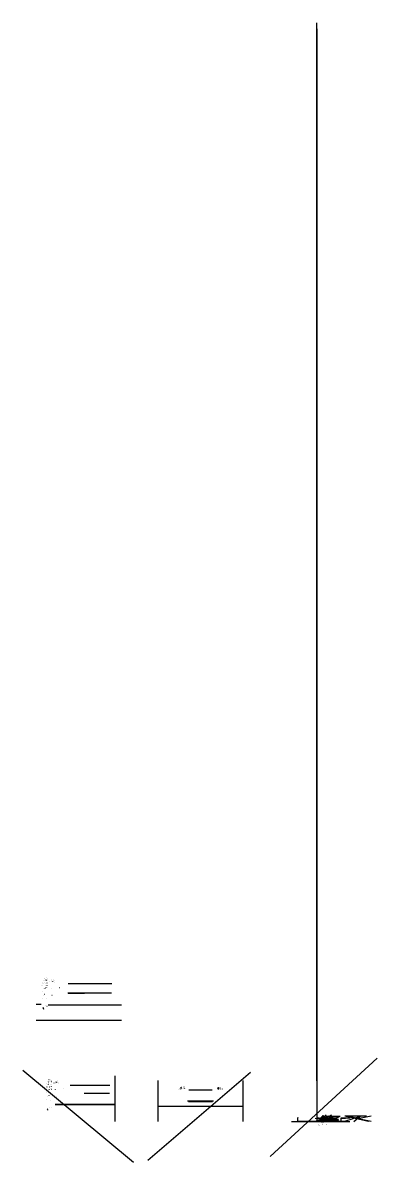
# Model space of a CAD drawing. Header units: metres. Extents: x -978944 to 1068394069015, y -937984 to 996528.
# Drawn here: x -148 to 27, y -20 to 541 of the extents above; entities that cross this region are included whole.
import ezdxf

# ---------------------------------------------------------------- set-up
doc = ezdxf.new("R2010")
doc.units = ezdxf.units.M

msp = doc.modelspace()

# ---------------------------------------------------------------- linework, layer by layer
at = {"layer": 'MCD_Layer_0'}
for p, q in [((-2.625179, 20.065969), (-2.625179, 541.434387)), ((-2.625179, 536.595226), (-2.625179, 541.434387)), ((-2.625179, 20.591005), (-2.625179, 541.434387)), ((-2.625179, 536.25108), (-2.625179, 541.434387)), ((-2.625179, 538.416059), (-2.625179, 541.039318)), ((-2.625179, 538.407941), (-2.625179, 540.945742)), ((-2.625179, 21.91021), (-2.625179, 540.835403)), ((-2.625179, 538.416059), (-2.625179, 539.917322)), ((-2.625179, 536.567135), (-2.625179, 539.617069)), ((-2.625179, 20.591005), (-2.625179, 539.617069)), ((-2.625179, 538.416059), (-2.625179, 538.811128)), ((-2.625179, 538.423704), (-2.625179, 535.365732)), ((-2.625179, 538.416059), (-2.625179, 534.512775)), ((-2.625179, 536.595226), (-2.625179, 0)), ((-2.625179, 536.172066), (-2.625179, 517.809251)), ((-2.625179, 21.91021), (-2.625179, 535.349969)), ((-2.625179, 20.538851), (-2.625179, 516.481968)), ((-138.004135, 68.534714), (-137.987732, 68.50573)), ((-137.670975, 67.965057), (-137.635696, 67.960587)), ((-137.350159, 69.703445), (-137.375275, 69.708763)), ((-137.341934, 67.91671), (-137.311707, 67.918213)), ((-137.082748, 70.62104), (-137.096313, 70.629868)), ((-136.9039, 69.491142), (-136.87674, 69.476059)), ((-136.893616, 68.253036), (-136.858215, 68.296577)), ((-136.738358, 70.663033), (-136.71524, 70.649414)), ((-136.321915, 69.760208), (-136.296326, 69.727127)), ((-136.176346, 68.243454), (-136.144714, 68.246696)), ((-136.056625, 70.727142), (-136.025299, 70.725754)), ((-136.000061, 70.200577), (-135.976791, 70.185822)), ((-135.962021, 69.636185), (-135.924698, 69.628746)), ((-135.646774, 68.312714), (-135.614792, 68.36145)), ((-135.446869, 70.335114), (-135.417496, 70.303787)), ((-135.411896, 69.672966), (-135.379639, 69.645813)), ((-135.313187, 69.996681), (-135.33847, 70.018524)), ((-134.277176, 68.895599), (-134.236633, 68.895721)), ((-133.57991, 68.795395), (-133.544159, 68.79306)), ((-133.46669, 69.766388), (-133.439972, 69.803322)), ((-133.284424, 69.388153), (-133.254242, 69.364365)), ((-132.986191, 69.083305), (-132.968887, 69.050941)), ((-132.580246, 70.175674), (-132.549973, 70.156754)), ((-132.516724, 69.695816), (-132.512268, 69.671814)), ((-132.119064, 69.362747), (-132.114532, 69.331238)), ((-132.040787, 68.492874), (-132.093872, 68.544281)), ((-103.681396, 67.860748), (-125.157806, 67.860748)), ((-138.09668, 66.949776), (-138.124069, 66.975883)), ((-137.825226, 64.025101), (-137.855408, 64.034531)), ((-137.718277, 66.956078), (-137.697205, 66.999214)), ((-137.506882, 62.218636), (-137.474121, 62.238159)), ((-137.201233, 65.51738), (-137.174469, 65.56308)), ((-136.745789, 62.656227), (-136.784027, 62.622265)), ((-136.487701, 65.598419), (-136.463928, 65.65136)), ((-136.417542, 66.96344), (-136.387054, 66.991257)), ((-136.028336, 65.946404), (-136.003632, 65.998596)), ((-135.54306, 67.076042), (-135.505554, 67.112206)), ((-135.424393, 65.855835), (-135.406403, 65.905106)), ((-133.457916, 65.57225), (-133.481277, 65.61525)), ((-133.134659, 62.087303), (-133.189133, 62.111702)), ((-129.408813, 66.068817), (-129.369171, 66.050385)), ((-103.892563, 63.161106), (-125.296211, 63.161106)), ((-125.26461, 63.257008), (-117.145607, 63.257008)), ((-138.504059, 57.59375), (-140.999985, 57.59375)), ((-137.714981, 60.697197), (-137.743011, 60.791008)), ((-137.616943, 56.237652), (-137.379272, 55.919258)), ((-136.520767, 57.036747), (-136.488037, 57.004948)), ((-135.838348, 60.397217), (-135.799377, 60.404991)), ((-135.699631, 56.768028), (-135.587097, 56.848122)), ((-135.07135, 57.5), (-99, 57.5)), ((-137.463409, 55.795788), (-137.438553, 55.431877)), ((-141, 50), (-99, 50)), ((-25.743296, -17.223255), (27.084261, 31.29195)), ((-147.5625, 25.3125), (-92.9375, -20.0625)), ((-102, 0), (-102, 22.5)), ((-35.401119, 24.199774), (-86.01265, -19.2484)), ((-136.023102, 17.029522), (-136.050491, 17.05563)), ((-135.930557, 18.614462), (-135.914154, 18.585478)), ((-135.644699, 17.035828), (-135.623627, 17.078962)), ((-135.597397, 18.044807), (-135.562119, 18.040339)), ((-135.276581, 19.783197), (-135.301697, 19.788513)), ((-135.268356, 17.99646), (-135.238129, 17.997957)), ((-135.009171, 20.700788), (-135.022736, 20.709618)), ((-134.830322, 19.570892), (-134.803162, 19.555803)), ((-134.820038, 18.332787), (-134.784637, 18.376326)), ((-134.66478, 20.742779), (-134.641663, 20.72916)), ((-134.343964, 17.043186), (-134.313477, 17.071003)), ((-134.248337, 19.839952), (-134.222748, 19.806875)), ((-134.102768, 18.323204), (-134.071136, 18.326447)), ((-133.983047, 20.80689), (-133.951721, 20.805506)), ((-133.926483, 20.280329), (-133.903214, 20.265568)), ((-133.888443, 19.715933), (-133.85112, 19.708496)), ((-133.573196, 18.392458), (-133.541214, 18.441198)), ((-133.469482, 17.155792), (-133.431976, 17.191952)), ((-133.373291, 20.41486), (-133.343918, 20.383533)), ((-133.338318, 19.752716), (-133.306061, 19.725557)), ((-133.239609, 20.076431), (-133.264893, 20.098269)), ((-132.203598, 18.975348), (-132.163055, 18.975473)), ((-131.506332, 18.875141), (-131.470581, 18.87281)), ((-131.393112, 19.846134), (-131.366394, 19.883068)), ((-131.210846, 19.467897), (-131.180664, 19.444111)), ((-130.912613, 19.163052), (-130.895309, 19.130692)), ((-130.506668, 20.255419), (-130.476395, 20.236498)), ((-130.443146, 19.775568), (-130.43869, 19.751566)), ((-130.045486, 19.442495), (-130.040955, 19.410988)), ((-129.967209, 18.572624), (-130.020294, 18.624033)), ((-124.138008, 17.94231), (-104.649384, 17.94231)), ((-80.999954, 20.249996), (-81, 0)), ((-69.489876, 16.943224), (-69.396721, 16.943224)), ((-68.094109, 16.879776), (-68.171738, 16.863979)), ((-39, 0), (-38.999989, 20.249985)), ((-2.625179, 20.591005), (-2.625179, 0)), ((-135.751648, 14.10485), (-135.78183, 14.114281)), ((-135.433304, 12.298386), (-135.400543, 12.317908)), ((-135.127655, 15.597132), (-135.100891, 15.642826)), ((-134.672211, 12.735976), (-134.710449, 12.702014)), ((-134.414124, 15.678169), (-134.39035, 15.73111)), ((-133.954758, 16.026152), (-133.930054, 16.078342)), ((-133.350815, 15.935581), (-133.332825, 15.984859)), ((-131.384338, 15.652004), (-131.4077, 15.695)), ((-131.061081, 12.167049), (-131.115555, 12.191452)), ((-127.335236, 16.148569), (-127.295593, 16.130133)), ((-104.80957, 13.818923), (-117.333199, 13.818923)), ((-70.761299, 15.995794), (-70.792358, 16.011589)), ((-70.141113, 16.340855), (-70.125587, 16.261608)), ((-70.03257, 16.039669), (-69.986, 15.992148)), ((-69.877457, 16.594521), (-69.955086, 16.562794)), ((-69.241745, 16.229885), (-69.381332, 16.388374)), ((-69.381332, 15.960425), (-69.303703, 15.928699)), ((-67.939125, 16.340855), (-67.892548, 16.356649)), ((-67.427345, 16.372578), (-67.442863, 16.451824)), ((-51.781876, 16.546864), (-51.688725, 16.531069)), ((-51.704247, 16.055599), (-51.781876, 16.055599)), ((-51.332054, 15.897109), (-51.409676, 15.897109)), ((-51.146023, 16.546864), (-51.239037, 16.578588)), ((-51.021961, 16.356649), (-51.084057, 16.356649)), ((-51.006432, 15.865385), (-51.068535, 15.865385)), ((-50.618713, 16.388374), (-50.680813, 16.388374)), ((-50.417156, 16.229885), (-50.479259, 16.261608)), ((-50.386108, 16.800529), (-50.324142, 16.800529)), ((-50.246651, 16.039669), (-50.324142, 16.007944)), ((-49.254265, 16.090969), (-49.238747, 15.995794)), ((-135.641403, 10.776944), (-135.669434, 10.870756)), ((-135.543365, 6.3174), (-135.305695, 5.999007)), ((-135.389832, 5.875536), (-135.364975, 5.511625)), ((-134.447189, 7.116495), (-134.414459, 7.084695)), ((-133.764771, 10.476964), (-133.7258, 10.484737)), ((-133.626053, 6.847775), (-133.513519, 6.92787)), ((-131.637268, 8.453506), (-102, 8.453506)), ((-131.542542, 8.547256), (-102, 8.547256)), ((-81, 7.5), (-39, 7.5)), ((-12.005738, 1.939738), (-12.110414, 1.737639)), ((1.876606, 1.637774), (-3.51639, 0.010596)), ((-3.4817, 1.640872), (1.845516, 0.818887)), ((-2.405981, 1.640822), (1.845516, 1.650569)), ((-1.89872, 1.640872), (-2.405981, 1.640822)), ((1.845516, 0.818887), (-1.89872, 1.64727)), ((-1.89872, 1.64727), (0.241755, 1.640872)), ((1.845516, 0.818887), (-1.89872, 1.640872)), ((-1.65375, 0.000001), (-1.653749, 0.000001)), ((-1.65375, 0), (-1.653749, 0.000001)), ((-1.65375, 0.000001), (-1.653748, 0.000001)), ((-1.631525, 0.000001), (-1.631524, 0.000001)), ((-1.631525, 0.000001), (-1.631523, 0.000001)), ((-1.631525, 0), (-1.631523, 0.000001)), ((-1.631525, 0.000001), (-1.631522, 0.000001)), ((-1.631523, 0), (-1.631524, 0.000001)), ((-1.627625, 0.000001), (-1.627624, 0.000001)), ((-1.627625, 0.000001), (-1.627623, 0.000001)), ((-1.627625, 0), (-1.627623, 0.000001)), ((-1.627625, 0.000001), (-1.627622, 0.000001)), ((-1.627623, 0), (-1.627624, 0.000001)), ((-1.625399, 2), (-1.6254, 2.000001)), ((-1.625398, 2.000001), (-1.6254, 2.000001)), ((-1.615249, 2), (-1.61525, 2.000001)), ((-1.615249, 2.000001), (-1.61525, 2.000001)), ((-1.5441, 0), (-1.544099, 0.000001)), ((-1.5441, 0.000001), (-1.544099, 0.000001)), ((-1.5441, 0.000001), (-1.544098, 0.000001)), ((-1.5441, 0), (-1.544098, 0.000001)), ((-1.5441, 0.000001), (-1.544097, 0.000001)), ((-1.544097, 0), (-1.544098, 0.000001)), ((-1.5416, 0), (-1.541599, 0.000001)), ((-1.5416, 0.000001), (-1.541599, 0.000001)), ((-1.5416, 0.000001), (-1.541598, 0.000001)), ((-1.5416, 0), (-1.541598, 0.000001)), ((-1.5416, 0.000001), (-1.541597, 0.000001)), ((-1.541597, 0), (-1.541598, 0.000001)), ((-1.507598, 0), (-1.5076, 0.000001)), ((-1.507598, 0.000001), (-1.5076, 0.000001)), ((-1.505299, 0.000001), (-1.5053, 0.000001)), ((-1.505298, 0), (-1.5053, 0.000001)), ((-1.505298, 0.000001), (-1.5053, 0.000001)), ((-1.4781, 0), (-1.478099, 0.000001)), ((-1.4781, 0.000001), (-1.478099, 0.000001)), ((-1.4781, 0.000001), (-1.478098, 0.000001)), ((-1.4781, 0), (-1.478098, 0.000001)), ((-1.4781, 0), (-1.478099, 0.000001)), ((-1.4781, 0.000001), (-1.478096, 0.000001)), ((-1.478099, 0), (-1.478098, 0.000001)), ((-1.478097, 0), (-1.478098, 0.000001)), ((-1.478096, 0.000001), (-1.478098, 0.000001)), ((-1.446112, 0), (-1.446111, 0.000001)), ((-1.446112, 0.000001), (-1.446111, 0.000001)), ((-1.446112, 0.000001), (-1.44611, 0.000001)), ((-1.446112, 0), (-1.44611, 0.000001)), ((-1.446112, 0), (-1.446111, 0.000001)), ((-1.446112, 0.000001), (-1.446109, 0.000001)), ((-1.446109, 0), (-1.446111, 0.000001)), ((-1.446111, 0), (-1.44611, 0.000001)), ((-1.446109, 0.000001), (-1.44611, 0.000001)), ((-1.433548, 0), (-1.43355, 0.000001)), ((-1.433548, 0.000001), (-1.43355, 0.000001)), ((-1.3955, 0), (-1.395499, 0.000001)), ((-1.3955, 0.000001), (-1.395499, 0.000001)), ((-1.3955, 0.000001), (-1.395498, 0.000001)), ((-1.3955, 0), (-1.395498, 0.000001)), ((-1.3955, 0), (-1.395499, 0.000001)), ((-1.3955, 0.000001), (-1.395496, 0.000001)), ((-1.395499, 0), (-1.395497, 0.000001)), ((-1.395497, 0), (-1.395498, 0.000001)), ((-1.395496, 0.000001), (-1.395497, 0.000001)), ((-1.367199, 2), (-1.3672, 2.000001)), ((-1.367198, 2.000001), (-1.3672, 2.000001)), ((-1.316999, 0), (-1.317, 0.000001)), ((-1.316999, 0.000001), (-1.317, 0.000001)), ((-1.216, 0), (-1.215999, 0.000001)), ((-1.216, 0.000001), (-1.215999, 0.000001)), ((-1.216, 0.000001), (-1.215998, 0.000001)), ((-1.216, 0), (-1.215998, 0.000001)), ((-1.216, 0.000001), (-1.215997, 0.000001)), ((-1.215999, 0), (-1.215998, 0.000001)), ((-1.215997, 0), (-1.215998, 0.000001)), ((-0.835437, 0.494111), (1.876606, 3.274298)), ((-0.835437, 0.494111), (1.876606, 1.637774)), ((-0.835437, 0.494111), (1.855661, 0.33917)), ((-0.825456, 0.494111), (1.855661, 1.147911)), ((-0.825292, 1.630876), (0.515184, 2.967065)), ((-0.804347, 1.630876), (1.855661, 1.637774)), ((-0.5659, 1), (-0.2509, 1)), ((-0.467401, -0.0634), (-0.4753, 0.925)), ((-0.4638, 1.0019), (-0.2232, 1.0019)), ((-0.4192, 0.9375), (-0.4638, 0.9375)), ((-0.36085, 0.6099), (-0.42085, 0.6849)), ((-0.4023, 0), (-0.3163, 0.075)), ((-0.1458, 0), (-0.4023, 0)), ((-0.1302, -0.0291), (-0.4002, 0.9235)), ((-0.12875, 0.3399), (-0.36085, -0.0245)), ((-0.344601, 0), (-0.258501, 0.075)), ((-0.088052, 0), (-0.344552, 0)), ((-0.344, 0.957), (-0.344, 0.999)), ((-0.305, 0.93755), (-0.344, 0.93755)), ((-0.344, 0.0625), (-0.319, 0.0625)), ((-0.340301, 0.925), (-0.3357, 0.3483)), ((-0.3329, 0.6849), (-0.0871, 0.6849)), ((-0.314789, 0.958), (-0.314789, 1)), ((-0.314789, 0), (-0.314789, 0.042)), ((-0.313, 1), (-0.042, 1)), ((-0.261, 0.958), (-0.313, 0.958)), ((-0.313, 0.042), (-0.261, 0.042)), ((-0.26515, 0.938), (-0.30785, 0.938)), ((-0.307732, -0.2591), (-0.062331, 0.5326)), ((-0.3075, 0.9373), (-0.3075, 1)), ((-0.3075, 0), (-0.3075, 0.0625)), ((-0.30475, 0.9373), (-0.30475, 1)), ((-0.30475, 0), (-0.30475, 0.0625)), ((-0.300797, 0.000041), (-0.300797, 1.000041)), ((-0.132197, 0.000041), (-0.300797, 0.000041)), ((-0.29755, -0.0245), (-0.21445, 0.2439)), ((-0.19935, 0.0535), (-0.29755, -0.0245)), ((-0.29725, 1), (-0.06295, 1)), ((-0.25525, 0.9373), (-0.29725, 0.9373)), ((-0.29695, 0.0625), (-0.25525, 0.0625)), ((-0.06245, 0), (-0.29695, 0)), ((-0.296437, 0), (-0.210437, 0.075)), ((-0.039937, 0), (-0.296437, 0)), ((-0.295136, 1), (-0.060636, 1.0002)), ((-0.253136, 0.9375), (-0.295136, 0.9375)), ((-0.295136, 0.0625), (-0.253136, 0.0625)), ((-0.035136, 0), (-0.295136, 0)), ((-0.29145, 0.2518), (0.16645, 1.0228)), ((0.06245, 0.2518), (-0.29145, 0.2518)), ((-0.291403, 1.0019), (-0.165403, 1.0019)), ((-0.249403, 0.9377), (-0.291403, 0.9377)), ((-0.291403, 0.0633), (-0.249403, 0.0633)), ((-0.103703, 0), (-0.291403, 0)), ((-0.291213, 0), (-0.205112, 0.075)), ((-0.034713, 0), (-0.291213, 0)), ((-0.2882, 0.9115), (-0.1162, 0.3259)), ((-0.042, 0.41675), (-0.286, 0.92555)), ((-0.281498, 1.000043), (-0.166497, 1.000043)), ((-0.279, 0.0925), (-0.008, 1.029)), ((-0.275975, 0.000041), (-0.275975, 1.000041)), ((-0.275958, 0.000039), (-0.275958, 1.000039)), ((-0.275958, 0.000039), (-0.160958, 0.000039)), ((-0.273319, 0.00004), (-0.273319, 1.00004)), ((-0.272438, 0.00004), (-0.272438, 1.00004)), ((-0.27151, 0.885039), (-0.27151, 1.00004)), ((-0.268656, 1), (0.012344, 1)), ((-0.247656, 0.9375), (-0.268656, 0.9375)), ((-0.268656, 0.0625), (-0.247656, 0.0625)), ((-0.003056, 0), (-0.268656, 0)), ((-0.2232, 0.9375), (-0.2682, 0.9375)), ((-0.2167, -0.0245), (-0.2668, 0.6099)), ((-0.258552, 0.075), (-0.007552, 0.8847)), ((-0.2569, 0.173201), (-0.150201, 0.216101)), ((-0.250011, 0.000041), (-0.250011, 1.000041)), ((-0.245, 0.9373), (-0.245, 1)), ((-0.245, 0), (-0.245, 0.0625)), ((0.245, 0), (-0.245, 0)), ((-0.24415, 0.2059), (-0.24415, 0.918)), ((-0.241838, 0.066), (-0.198038, 0.1112)), ((-0.24, 0.063), (-0.24, 0.938)), ((-0.2395, 1), (0.1985, 1)), ((-0.1875, 0.958), (-0.2395, 0.958)), ((-0.1875, 0.938), (-0.2395, 0.938)), ((-0.2395, 0.0625), (-0.1875, 0.0625)), ((-0.2395, 0.042), (-0.1875, 0.042)), ((0.2395, 0), (-0.2395, 0)), ((-0.237815, 0), (-0.151715, 0.075)), ((-0.17585, 0.6849), (-0.23585, 0.6099)), ((-0.23585, 0.3206), (-0.00375, 0.6849)), ((-0.235305, 0.0658), (-0.188305, 0.1078)), ((-0.23425, 0.0835), (-0.23425, 0.9173)), ((-0.232136, 0.0835), (-0.232136, 0.9175)), ((-0.232, 0.2155), (-0.1691, 0.2155)), ((-0.228403, 0.0843), (-0.228403, 0.9167)), ((-0.22415, 1), (0.21385, 1)), ((-0.17215, 0.938), (-0.22415, 0.938)), ((-0.224026, 0.000037), (-0.224026, 1.000037)), ((-0.223968, 0.000042), (-0.223968, 1.000042)), ((-0.2207, 0.781), (-0.2207, 0.99)), ((-0.21385, 0.0625), (-0.17215, 0.0625)), ((0.02065, 0), (-0.21385, 0)), ((-0.213675, -0.019), (-0.213675, 0.252)), ((-0.211305, 1.0018), (0.205695, 1.0018)), ((-0.166305, 0.5558), (-0.211305, 0.5648)), ((-0.210638, 0.792), (-0.210638, 1)), ((-0.2086, -0.019), (-0.2086, 0.252)), ((-0.206356, 0.1035), (-0.206356, 0.8965)), ((-0.203358, 1.000039), (-0.183158, 0.948738)), ((-0.20183, 0.125), (-0.05813, 0.5887)), ((-0.19115, 0.2147), (-0.17435, 0.1607)), ((-0.134697, 0.885042), (-0.185797, 0.885042)), ((-0.1522, 0.1819), (-0.1854, 0.075)), ((-0.179338, 0.7188), (-0.125038, 0.7188)), ((-0.125038, 0.5474), (-0.179338, 0.5474)), ((-0.089731, 0.0222), (-0.170332, -0.238)), ((-0.16955, 0.075), (0.07295, 0.8575)), ((0.237036, 0.3525), (-0.167164, 0.2529)), ((-0.1666, 0.252), (-0.1666, 0.19)), ((-0.1665, 0.063), (-0.1665, 0.938)), ((-0.1665, 0.0835), (-0.1665, 0.918)), ((-0.166497, 0.430044), (-0.166497, 0.000043)), ((-0.165403, 0.7719), (-0.165403, 0.0843)), ((-0.160975, 1.000041), (-0.160975, 0.617042)), ((-0.160975, 0.502041), (-0.160975, 0.000041)), ((-0.160958, 0.000039), (-0.160958, 0.752338)), ((-0.158319, 0.885039), (-0.158319, 0.47244)), ((0.112, 0.271), (-0.158, 0.271)), ((-0.157438, 0.885039), (-0.030138, 0.885039)), ((-0.157438, 0.00004), (-0.157438, 0.35744)), ((-0.156, 0.0625), (-0.156, 0)), ((-0.155, 0.99), (-0.155, 0.982)), ((-0.155, 0.823), (-0.155, 0.781)), ((-0.1526, -0.0634), (-0.1217, 0.5413)), ((-0.152407, 0.747339), (-0.152407, 0.252639)), ((-0.151375, 0.252), (-0.151375, 0.19)), ((-0.151375, 0), (-0.151375, -0.019)), ((-0.15115, 0.0835), (-0.15115, 0.918)), ((-0.150522, 0.000041), (-0.150522, 0.502041)), ((-0.150522, 0.502041), (0.150477, 0.502041)), ((0.136995, 0.8768), (-0.148305, 0.8768)), ((-0.146038, 1), (-0.146038, 0.989)), ((-0.146038, 0.855), (-0.146038, 0.792)), ((-0.145403, 0.0633), (-0.103703, 0.0633)), ((-0.1414, 0.6099), (-0.1146, 0.2706)), ((-0.14, 0.333), (-0.027, 0.732)), ((0.094, 0.333), (-0.14, 0.333)), ((-0.116701, 0.5326), (-0.138401, 0.5893)), ((-0.137789, 0.938), (-0.137789, 0.677)), ((0.138211, 0.625), (-0.137789, 0.625)), ((-0.13613, 0.5887), (-0.11443, 0.6587)), ((-0.136, 0.938), (-0.136, 0.526)), ((-0.1357, 0.5231), (-0.1357, 0.9173)), ((-0.135011, 0.885042), (-0.135011, 0.617042)), ((-0.135011, 0.502041), (-0.135011, 0.115042)), ((-0.13295, 0.6875), (0.13295, 0.6875)), ((0.13295, 0.625), (-0.13295, 0.625)), ((-0.129, 0.000001), (-0.128998, 0.000001)), ((-0.129, 0), (-0.128998, 0.000001)), ((-0.129, 0.000001), (-0.128998, 0.000001)), ((0.29805, 0.6099), (-0.12875, -0.0245)), ((-0.016452, 0.4337), (-0.127652, 0.075)), ((-0.127601, 0.075), (-0.088101, 0)), ((-0.126488, 0.000001), (-0.126487, 0.000001)), ((-0.126488, 0), (-0.126487, 0.000001)), ((-0.126488, 0.000001), (-0.126486, 0.000001)), ((-0.12515, 0.9173), (-0.12515, 0.5028)), ((-0.12515, 0.3577), (-0.12515, 0.0835)), ((-0.123736, 0.9363), (-0.123736, 0.0613)), ((-0.056436, 0.9362), (-0.123736, 0.9363)), ((-0.11725, 1), (0.11675, 1)), ((-0.07555, 0.9373), (-0.11725, 0.9373)), ((-0.11725, 0.0625), (-0.07555, 0.0625)), ((0.11725, 0), (-0.11725, 0)), ((-0.106789, 0.958), (-0.116789, 0.958)), ((-0.0525, 0.813), (-0.1145, 0.813)), ((-0.1145, 0), (-0.1145, 0.063)), ((0.1145, 0), (-0.1145, 0)), ((-0.114, -0.00025), (-0.114, 0.06305)), ((-0.114, 0.041), (-0.062, 0.041)), ((-0.109026, 1.000037), (-0.109026, 0.115036)), ((-0.108968, 0.885043), (-0.108968, 0.617043)), ((-0.108968, 0.502042), (-0.108968, 0.000042)), ((-0.105, 0.083), (0.1581, 0.083)), ((-0.06295, 0.9373), (-0.10415, 0.9373)), ((-0.10415, 0.0625), (-0.06245, 0.0625)), ((-0.104, 0.99975), (-0.104, 0.93755)), ((-0.104, 0.999), (-0.104, 0.957)), ((0.1089, 1.0245), (-0.1016, 0.3453)), ((-0.098056, 0.9373), (-0.098056, 0.677)), ((-0.049256, 0.9373), (-0.098056, 0.9373)), ((-0.098056, 0.063), (-0.034156, 0.0631)), ((-0.0653, 0.8847), (-0.087, 0.9414)), ((-0.063313, 0.5326), (-0.085012, 0.5893)), ((0.079663, 0.5887), (-0.079537, 0.075)), ((0.043188, 0.454), (-0.074212, 0.075)), ((-0.073, 0.0625), (-0.073, 0)), ((-0.07275, 1.0007), (-0.07275, 0.938)), ((-0.07075, 1), (-0.07075, 0.9373)), ((-0.07025, 0.0625), (-0.07025, 0)), ((0.11755, 0.0849), (-0.06815, 0.4659)), ((-0.064789, 1), (-0.064789, 0.958)), ((-0.064789, 0.042), (-0.064789, 0)), ((-0.063, 0.042), (-0.063, 0)), ((-0.0625, 0.938), (-0.0625, 0.6233)), ((-0.0625, 0.938), (-0.0625, 0.615)), ((-0.0625, 0.563), (-0.0625, 0.063)), ((0.07277, 0.5887), (-0.06183, 0.1544)), ((-0.05751, 0.00004), (-0.05751, 0.885039)), ((-0.057486, 0.000043), (-0.057486, 1.000043)), ((-0.057476, 1.00001), (0.057524, 1.00001)), ((-0.05455, 0.0835), (-0.05455, 0.9173)), ((-0.0444, 0.1338), (0.081, 0.5386)), ((-0.042, 0.061), (-0.042, 0.416)), ((-0.04025, 0.938), (-0.04025, 0.6233)), ((-0.04025, 0.563), (-0.04025, 0.0829)), ((-0.03865, 0.075), (0.00095, 0)), ((-0.03643, 0.6587), (0.02517, 0.8575)), ((-0.009914, 0.5326), (-0.031615, 0.5893)), ((0.0247, 0.075), (-0.0311, 0.3027)), ((-0.020915, 0.075), (0.018685, 0)), ((-0.01935, 0.0625), (0.02065, 0.0625)), ((0.2336, 0), (-0.0187, 0)), ((-0.011, 1), (-0.011, 0.9373)), ((-0.00805, 0.5802), (0.23585, 0.0801)), ((-0.00375, 0.3046), (0.20165, 0.6099)), ((-0.0023, 0.9358), (-0.0023, 0.9986)), ((-0.000002, 0.000001), (-0.000003, 0.000001)), ((0, 3), (0, 3.000001)), ((0.000001, 2.42817), (0, 2.428171)), ((0.000001, 2.428171), (0, 2.428171)), ((2.140443, 0.00502), (0, 1.861462)), ((0, 1.812501), (0.000001, 1.812501)), ((0, 1.8125), (0.000001, 1.812501)), ((0, 1.812501), (0.000002, 1.812501)), ((0, 1.750001), (0.000001, 1.750001)), ((0, 1.75), (0.000001, 1.750001)), ((0, 1.750001), (0.000002, 1.750001)), ((0.000001, 1.62305), (0, 1.623051)), ((0.000001, 1.623051), (0, 1.623051)), ((0, 1.5823), (0.000001, 1.582301)), ((0, 1.582301), (0.000002, 1.582301)), ((0, 1.582301), (0.000002, 1.582301)), ((0, 1.5823), (0.000002, 1.582301)), ((0, 1.5823), (0.000001, 1.582301)), ((0, 1.582301), (0.000004, 1.582301)), ((0, 1.582301), (0.000001, 1.582301)), ((0, 1.5823), (0.000001, 1.582301)), ((0, 1.582301), (0.000002, 1.582301)), ((0.000001, 1.5794), (0, 1.579401)), ((0.000001, 1.579401), (0, 1.579401)), ((0.000001, 1.5753), (0, 1.575301)), ((0.000001, 1.575301), (0, 1.575301)), ((0.000001, 1.5733), (0, 1.573301)), ((0.000001, 1.573301), (0, 1.573301)), ((0.000001, 1.572125), (0, 1.572126)), ((0.000001, 1.572126), (0, 1.572126)), ((0, 1.560801), (0.000001, 1.560801)), ((0, 1.5608), (0.000001, 1.560801)), ((0, 1.560801), (0.000002, 1.560801)), ((0, 1.552025), (0.000001, 1.552026)), ((0, 1.552026), (0.000002, 1.552026)), ((0, 1.552026), (0.000002, 1.552026)), ((0, 1.552025), (0.000002, 1.552026)), ((0, 1.552025), (0.000001, 1.552026)), ((0, 1.552026), (0.000004, 1.552026)), ((0, 1.5364), (0.000001, 1.536401)), ((0, 1.536401), (0.000002, 1.536401)), ((0, 1.536401), (0.000002, 1.536401)), ((0, 1.5364), (0.000002, 1.536401)), ((0, 1.5364), (0.000001, 1.536401)), ((0, 1.536401), (0.000004, 1.536401)), ((0.000001, 1.529154), (0, 1.529153)), ((0.000001, 1.529154), (0, 1.529154)), ((0, 1.507211), (0, 1.507212)), ((0, 1.457101), (0.000001, 1.457101)), ((0, 1.4571), (0.000001, 1.457101)), ((0, 1.457101), (0.000002, 1.457101)), ((0.000001, 1.4568), (0, 1.456801)), ((0.000001, 1.456801), (0, 1.456801)), ((0.000001, 1.4448), (0, 1.444801)), ((0.000001, 1.444801), (0, 1.444801)), ((0, 1.390501), (0.000001, 1.390501)), ((0, 1.3905), (0.000001, 1.390501)), ((0, 1.390501), (0.000002, 1.390501)), ((0.000001, 1.388), (0, 1.388001)), ((0.000001, 1.388001), (0, 1.388001)), ((0.000001, 1.385888), (0, 1.385889)), ((0.000001, 1.385889), (0, 1.385889)), ((0, 1.382035), (0.000001, 1.382036)), ((0, 1.382036), (0.000002, 1.382036)), ((0, 1.382036), (0.000002, 1.382036)), ((0, 1.382035), (0.000002, 1.382036)), ((0, 1.382035), (0.000001, 1.382036)), ((0, 1.382036), (0.000004, 1.382036)), ((0, 1.325), (0.000001, 1.325001)), ((0, 1.325001), (0.000002, 1.325001)), ((0, 1.325001), (0.000002, 1.325001)), ((0, 1.325), (0.000002, 1.325001)), ((0, 1.325), (0.000001, 1.325001)), ((0, 1.325001), (0.000004, 1.325001)), ((0, 1.325001), (0.000001, 1.325001)), ((0, 1.325), (0.000001, 1.325001)), ((0, 1.325001), (0.000002, 1.325001)), ((0.000001, 1.285004), (0, 1.285005)), ((0.000001, 1.285005), (0, 1.285005)), ((0.15, 1), (0, 0.825)), ((0, 0.85), (0, 0.125)), ((0, 0.825), (0, 0.6)), ((0, 0.020871), (0, 0.7)), ((0, 0.69266), (0, 0.7)), ((0, 0), (0, 0.697786)), ((0, 0.696064), (0, 0.366719)), ((0.007966, 0.014908), (0, 0.5)), ((0, 0.024254), (0, 0.366719)), ((0, 0.35), (0.6, 0.35)), ((0, 0.35), (0.45, 0.35)), ((0, 0.15), (0.15, 0)), ((0.238446, 0.000001), (0, 0.000001)), ((0.389891, 0), (0, 0.000001)), ((0.443058, 0.000001), (0, 0.000001)), ((0, 0), (0.112032, 0.000001)), ((0, 0), (0.066527, 0.000001)), ((0, 0.000001), (0.000001, 0.000001)), ((0, 0), (0.000001, 0.000001)), ((0, 0.000001), (0.000002, 0.000001)), ((0, 0.000001), (0.000001, 0.000001)), ((0, 0), (0.000001, 0.000001)), ((0, 0.000001), (0.000002, 0.000001)), ((0.000001, 0.000001), (0, 0.000001)), ((0.000001, 0.000001), (0, 0.000001)), ((0.000001, 0.000001), (0, 0.000001)), ((0, 0.000001), (0.000001, 0.000001)), ((0, 0), (0.000001, 0.000001)), ((0, 0.000001), (0.000002, 0.000001)), ((0, 0.000001), (0.000001, 0.000001)), ((0, 0), (0.000001, 0.000001)), ((0, 0.000001), (0.000002, 0.000001)), ((0, 0.000001), (0.000001, 0.000001)), ((0, 0), (0.000001, 0.000001)), ((0, 0.000001), (0.000002, 0.000001)), ((0.000001, 1.5823), (0.000003, 1.582301)), ((0.000001, 1.5823), (0.000002, 1.582301)), ((0.000001, 1.552025), (0.000003, 1.552026)), ((0.000001, 1.552025), (0.000002, 1.552026)), ((0.000001, 1.5364), (0.000003, 1.536401)), ((0.000001, 1.5364), (0.000002, 1.536401)), ((0.000001, 1.529154), (0.000001, 1.529153)), ((0.000001, 1.382035), (0.000003, 1.382036)), ((0.000001, 1.382035), (0.000002, 1.382036)), ((0.000001, 1.325), (0.000003, 1.325001)), ((0.000001, 1.325), (0.000002, 1.325001)), ((0.000003, 1.5823), (0.000002, 1.582301)), ((0.000003, 1.552025), (0.000002, 1.552026)), ((0.000003, 1.5364), (0.000002, 1.5364)), ((0.000003, 1.382035), (0.000002, 1.382036)), ((0.000003, 1.325), (0.000002, 1.325)), ((0.000004, 1.582301), (0.000003, 1.582301)), ((0.000004, 1.552026), (0.000003, 1.552026)), ((0.000004, 1.536401), (0.000003, 1.536401)), ((0.000004, 1.382036), (0.000003, 1.382036)), ((0.000004, 1.325001), (0.000003, 1.325001)), ((0.00045, 0.0018), (0.00045, 0.0643)), ((0.0369, 1), (0.0037, 0.3497)), ((0.1858, -0.0321), (0.0138, 0.6499)), ((0.014357, 0), (0.112161, 0.000001)), ((0.02256, 0.000001), (0.123569, 0.000001)), ((0.0268, 1.0229), (0.2018, 0.3299)), ((0.03115, 0.9375), (0.03115, 0.9996)), ((0.032, 0.504), (0.214, 0.928)), ((0.032, 0.50475), (0.214, 0.90855)), ((0.036644, 0.1289), (0.086544, 0.2897)), ((0.0659, 0.6996), (0.042699, 0.6248)), ((0.05, 0), (0.05, 1)), ((0.05, 0.875), (0.175, 1)), ((0.2, 1), (0.05, 0.85)), ((0.05, 0.875), (0.05, 0.675)), ((0.2, 0.6), (0.05, 0.475)), ((0.15, 0.575), (0.05, 0.45)), ((0.05, 0), (0.05, 0.5)), ((0.05, 0.425), (0.15, 0.5)), ((0.15, 0.5), (0.05, 0.4)), ((0.05, 0.5), (0.05, 0)), ((0.05, 0.5), (0.425, 0.5)), ((0.05, 0.5), (0.05, 0.1)), ((0.05, 0.5), (0.05, 0.075)), ((0.15, 0.5), (0.05, 0.425)), ((0.7, 0.5), (0.05, 0)), ((0.05, 0.075), (0.05, 0.4)), ((0.05, 0.4), (0.375, 0)), ((0.05, 0.4), (0.25, 0)), ((0.05, 0.4), (0.05, 0.075)), ((0.175, 0.375), (0.05, 0.275)), ((0.6, 0.275), (0.05, 0.275)), ((0.05, 0.15), (0.2, 0)), ((0.05, 0.1), (0.15, 0)), ((0.05, 0.1), (0.2, 0)), ((0.15, 0), (0.05, 0.1)), ((0.05, 0.1), (0.175, 0)), ((0.05, 0.075), (0.15, 0)), ((0.0515, 1), (0.0515, 0.083)), ((0.134498, -0.0245), (0.053097, 0.037)), ((0.05455, 0.9173), (0.05455, 0.0835)), ((0.057489, 0.885039), (0.057489, 0.00004)), ((0.057514, 1.000043), (0.057514, 0.000043)), ((0.057524, 0.213009), (0.057524, 1.00001)), ((0.05764, 0.497188), (0.427848, 0.261942)), ((0.05764, 0.017324), (0.427848, 0.261942)), ((0.06245, 0.3148), (0.06245, 0.7253)), ((0.289, 0.945), (0.063, 0.416)), ((0.289, 0.9247), (0.063, 0.4159)), ((0.065211, 1), (0.315211, 1)), ((0.117211, 0.958), (0.065211, 0.958)), ((0.065211, 0), (0.065211, 0.042)), ((0.066018, 0.3288), (0.066018, 0.3913)), ((0.107318, 0.3288), (0.066318, 0.3288)), ((0.06995, 0.9373), (0.06995, 1)), ((0.07025, 0), (0.07025, 0.0625)), ((0.071946, 0.1389), (0.195146, 0.5366)), ((0.0724, 0.4058), (0.1534, 0.075)), ((0.0725, 0.063), (0.1145, 0.063)), ((0.074697, 0.4952), (0.368097, 0.4952)), ((0.11675, 0.9373), (0.07555, 0.9373)), ((0.07555, 0.0625), (0.11725, 0.0625)), ((0.075898, 0.2427), (0.136497, 0.4382)), ((0.07805, 0.0625), (0.10355, 0.0625)), ((0.29695, 0), (0.07805, 0)), ((0.080448, 0.1074), (0.211748, 0.5313)), ((0.080499, 0.000001), (0.123569, 0.000001)), ((0.081012, 0), (0.134977, 0.000001)), ((0.0836, 0.6963), (0.1461, 0.6963)), ((0.1461, 0.49), (0.0836, 0.49)), ((0.147667, 0), (0.089216, 0.000001)), ((0.089216, 0.000001), (0.169202, 0.000001)), ((0.119287, 0.6996), (0.090088, 0.6052)), ((0.1137, 0.6099), (0.0918, 0.6849)), ((0.3625, 1.0245), (0.0925, 0.1533)), ((0.20777, 1.0245), (0.09447, 0.6587)), ((0.10065, 0.6963), (0.16135, 0.6963)), ((0.16135, 0.49), (0.10065, 0.49)), ((0.1045, 0.688), (0.1355, 0.688)), ((0.1355, 0.49), (0.1045, 0.49)), ((0.104597, 1.0019), (0.292597, 1.0019)), ((0.146597, 0.9377), (0.104597, 0.9377)), ((0.140489, 0.000001), (0.112032, 0.000001)), ((0.132285, 0.000001), (0.112161, 0.000001)), ((0.114, 0), (0.114, 0.0625)), ((0.114425, 1.023), (0.177025, 1.023)), ((0.177025, 0.773), (0.114425, 0.773)), ((0.114852, 0.000001), (0.114856, 0.000001)), ((0.114989, 0.617042), (0.114989, 0.502041)), ((0.1194, 1.023), (0.1614, 1.023)), ((0.1614, 0.773), (0.1194, 0.773)), ((0.372046, 0.6851), (0.119745, -0.1291)), ((0.12035, 0.9388), (0.12035, 1.0027)), ((0.226628, 0), (0.123569, 0.000001)), ((0.125, 0.925), (0.125, 0)), ((0.125, 0.5), (0.325, 0.5)), ((0.6, 0), (0.125, 0)), ((0.128318, 0.1567), (0.128318, 0.3088)), ((0.134403, 1.000043), (0.249601, 1.000043)), ((0.277897, 0.4382), (0.134498, -0.0245)), ((0.162024, 0.000001), (0.134977, 0.000001)), ((0.136, 0.06305), (0.136, -0.00025)), ((0.136, 0.041), (0.136, 0)), ((0.205695, 0.8358), (0.136995, 0.8358)), ((0.138211, 0.677), (0.138211, 0.938)), ((0.141031, 0.617043), (0.141031, 0.502042)), ((0.21385, 0.823), (0.14995, 0.823)), ((0.575, 1), (0.15, 1)), ((0.15, 0.575), (0.575, 0.575)), ((0.15, 0.5), (0.575, 0.5)), ((0.6, 0.5), (0.15, 0.5)), ((0.575, 0), (0.15, 0)), ((0.15, 0), (0.575, 0)), ((0.15, 0), (0.625, 0)), ((0.15, 0), (0.6, 0)), ((0.150477, 0.502041), (0.150477, 0.000041)), ((0.150477, 0.000041), (0.265477, 0.000041)), ((0.17247, 0.6587), (0.15077, 0.5887)), ((0.151, 0.999), (0.344, 0.999)), ((0.151, 0.9989), (0.344, 0.9989)), ((0.195, 0.957), (0.151, 0.957)), ((0.195, 0.93755), (0.151, 0.93755)), ((0.1985, 0.823), (0.1514, 0.823)), ((0.1641, 0.6101), (0.1544, 0.6851)), ((0.154681, 0.00004), (0.273281, 0.00004)), ((0.1985, 0.823), (0.1565, 0.823)), ((0.179363, 0.6587), (0.157663, 0.5887)), ((0.158918, 1.001), (0.220618, 1.001)), ((0.158918, 0.751), (0.158918, 0.814)), ((0.161024, 0.617042), (0.161024, 1.000041)), ((0.161024, 0.000041), (0.161024, 0.502041)), ((0.16645, 0.3148), (0.20915, 0.3148)), ((0.20915, 0.2518), (0.16645, 0.2518)), ((0.1883, 0.8847), (0.1666, 0.9414)), ((0.167597, 0.3459), (0.167597, 0.9167)), ((0.171473, 0.124264), (0.171473, 1.000065)), ((0.575, 1), (0.175, 1)), ((0.175, 0.95), (0.175, 0.075)), ((0.175, 0.5), (0.6, 0.5)), ((0.270444, 0.4608), (0.175144, 0.1533)), ((0.1761, 0.198), (0.2395, 0.198)), ((0.1791, 0.104), (0.1791, 0.167)), ((0.17975, 0.6849), (0.42085, 0.6849)), ((0.1825, 0.2211), (0.245, 0.2211)), ((0.237418, 0), (0.191318, 0)), ((0.197989, 1.000041), (0.197989, 0.885042)), ((0.198362, 0.9905), (0.198362, 0.9985)), ((0.260062, 0.7485), (0.198362, 0.7485)), ((0.1985, 0.198), (0.2395, 0.198)), ((0.198762, 0.2656), (0.260862, 0.2656)), ((0.2, 0.5), (0.6, 0.5)), ((0.288898, 0.906043), (0.200998, 0.831843)), ((0.2073, 0.9925), (0.2483, 0.9925)), ((0.2073, 0.7425), (0.2073, 0.8055)), ((0.3329, 0.6849), (0.2101, 0.6099)), ((0.214899, 0.135142), (0.214899, 0.450043)), ((0.337998, 0.5161), (0.218398, 0.1304)), ((0.220618, 1.001), (0.220618, 0.751)), ((0.224032, 1.000042), (0.224032, 0.885043)), ((0.224074, 0.115036), (0.224074, 0.000037)), ((0.225, 0), (0.525, 0)), ((0.29755, 0.6995), (0.22575, 0.4681)), ((0.229597, 0.9167), (0.229597, -0.0081)), ((0.23015, 0.3358), (0.23015, 0.3768)), ((0.23015, 0.1898), (0.23015, 0.2318)), ((0.23015, 0.0643), (0.23015, 0.0018)), ((0.232, 0.9986), (0.232, 0.9358)), ((0.434197, 0), (0.238446, 0.000001)), ((0.28839, 0.000001), (0.238446, 0.000001)), ((0.238446, 0.000001), (0.238458, 0.000001)), ((0.241, 0.167), (0.241, 0)), ((0.241755, 2.459759), (7.204967, 0.821986)), ((0.2483, 0.9925), (0.2483, 0.7425)), ((0.24995, 0.9996), (0.24995, 0.9375)), ((0.249989, 0.115042), (0.249989, 0.000041)), ((0.25, 1), (0.5, 1)), ((0.6, 1), (0.25, 1)), ((0.25, 1), (0.375, 1)), ((0.25, 0.55), (0.6, 0.55)), ((0.25, 0), (0.5, 0)), ((0.292597, 0.9377), (0.250597, 0.9377)), ((0.26395, 0.0625), (0.29695, 0.0625)), ((0.265524, 1.00001), (0.265524, 0.213009)), ((0.267393, 0.74694), (0.267393, 0.253139)), ((0.270489, 1.00004), (0.270489, 0.885039)), ((0.315211, 0.958), (0.274211, 0.958)), ((0.275, 0.95), (0.3, 0.925)), ((0.276025, 1.000041), (0.276025, 0.000041)), ((0.2768, 0.9375), (0.2768, 1.0019)), ((0.4023, 0.6851), (0.2775, 0.6101)), ((0.2799, 0.0506), (0.3075, -0.006)), ((0.286473, -0.014936), (0.286473, 1.000065)), ((0.29145, 0.3768), (0.29145, 0.1898)), ((0.325, 0.95), (0.3, 0.975)), ((0.3, 0), (0.6, 0)), ((0.300418, 0.3913), (0.300418, 0.3288)), ((0.304, 0.02), (0.313, -0.006)), ((0.30425, 1), (0.30425, 0.9373)), ((0.30475, 0.0625), (0.30475, 0)), ((0.30785, 1.0027), (0.30785, 0.9388)), ((0.344, 0.957), (0.308, 0.957)), ((0.344, 0.9367), (0.308, 0.9367)), ((0.369999, 0.925), (0.310999, 1)), ((0.315211, 0.042), (0.315211, 0)), ((0.322897, 0), (1.228341, 1.864)), ((0.322897, 0), (4.87009, 1.856781)), ((0.322897, 0), (3.199013, 0.9472)), ((0.325, 0.95), (0.375, 1)), ((0.35, 0.9), (0.325, 0.85)), ((0.329898, 0.450043), (0.329898, 0.084044)), ((0.344, 0.0625), (0.344, 0)), ((0.428998, 1.0245), (0.344897, 0.7533)), ((0.375, 0.025), (0.35, 0)), ((0.35, 0), (0.375, -0.025)), ((0.375, 0.425), (0.425, 0.5)), ((0.375, 0.45), (0.5, 0)), ((0.375, 0.425), (0.375, 0)), ((0.4, 0), (0.375, 0.025)), ((0.375, -0.025), (0.4, 0)), ((0.380524, 0.213009), (0.380524, 1.00001)), ((0.4, 0), (0.425, -0.05)), ((0.425, 0.95), (0.45, 0.925)), ((0.6, 0.8), (0.425, 0.25)), ((0.427848, 0), (0.539847, 0.498418)), ((0.427848, 0.261942), (0.427862, 0.261942)), ((0.475, 0.95), (0.45, 0.975)), ((0.7, 0.5), (0.45, 0.35)), ((0.4638, 1.0019), (0.4638, 0.9375)), ((0.5, 0.9), (0.475, 0.85)), ((0.5659, 1), (0.4767, 0.925)), ((1.929295, 1.637774), (0.505039, 2.967065)), ((0.7, 0.875), (0.525, 1)), ((0.7, 0.475), (0.525, 0.6)), ((0.55, 0), (0.7, 0.15)), ((0.75, 0.85), (0.575, 1)), ((0.575, 1), (0.625, 1)), ((0.575, 1), (0.7, 0.875)), ((0.575, 0), (0.75, 0.15)), ((0.575, 0), (0.7, 0.1)), ((0.7, 0.45), (0.6, 0.575)), ((0.6, 0.5), (0.7, 0.425)), ((0.7, 0.425), (0.6, 0.5)), ((0.6, 0.5), (0.7, 0.375)), ((0.7, 0.275), (0.6, 0.375)), ((0.6, 0), (0.7, 0.1)), ((0.7, 0.1), (0.6, 0)), ((0.6, 0), (0.7, 0.075)), ((0.625, 0.5), (0.7, 0.425)), ((0.7, 0.425), (0.625, 0.5)), ((0.625, 0), (0.7, 0.075)), ((0.7, 1), (0.7, 0)), ((0.7, 0.4), (0.7, 0.5)), ((0.7, 0.075), (0.7, 0.5)), ((0.7, 0.4), (0.7, 0)), ((0.7, 0.4), (0.7, -0.025)), ((0.7, 0), (0.7, -0.15)), ((0.720265, 0.494757), (0.736198, 0.5)), ((0.75, 0), (0.75, 1)), ((0.75, 0.375), (0.75, 0.15)), ((2.140443, 0.00502), (1.195053, 1.858247)), ((2.386777, 1.846798), (1.228341, 1.864)), ((1.325, 0), (1.325001, 0.000001)), ((1.325, 0.000001), (1.325001, 0.000001)), ((1.325, 0.000001), (1.325002, 0.000001)), ((1.325, 0), (1.325002, 0.000001)), ((1.325, 0), (1.325001, 0.000001)), ((1.325, 0.000001), (1.325004, 0.000001)), ((1.325001, 0), (1.325002, 0.000001)), ((1.325003, 0), (1.325002, 0.000001)), ((1.325003, 0.000001), (1.325002, 0.000001)), ((1.376, 0), (1.376001, 0.000001)), ((1.376, 0.000001), (1.376001, 0.000001)), ((1.376, 0.000001), (1.376002, 0.000001)), ((1.376, 0), (1.376002, 0.000001)), ((1.376, 0), (1.376001, 0.000001)), ((1.376, 0.000001), (1.376004, 0.000001)), ((1.376001, 0), (1.376002, 0.000001)), ((1.376003, 0), (1.376002, 0.000001)), ((1.376003, 0.000001), (1.376002, 0.000001)), ((1.380421, 0.000001), (1.380423, 0.000001)), ((1.380421, 0), (1.380423, 0.000001)), ((1.380421, 0.000001), (1.380423, 0.000001)), ((1.382035, 2), (1.382037, 2.000001)), ((1.382035, 2.000001), (1.382037, 2.000001)), ((1.382035, 2.000001), (1.382038, 2.000001)), ((1.382035, 2), (1.382038, 2.000001)), ((1.382035, 2.000001), (1.382039, 2.000001)), ((1.382038, 2), (1.382037, 2.000001)), ((1.382635, 2), (1.382637, 2.000001)), ((1.382635, 2.000001), (1.382637, 2.000001)), ((1.382635, 2.000001), (1.382638, 2.000001)), ((1.382635, 2), (1.382638, 2.000001)), ((1.382635, 2.000001), (1.382639, 2.000001)), ((1.382638, 2), (1.382637, 2.000001)), ((1.388722, 0.000001), (1.388721, 0.000001)), ((1.388723, 0), (1.388721, 0.000001)), ((1.388723, 0.000001), (1.388721, 0.000001)), ((1.4061, 0.000001), (1.406101, 0.000001)), ((1.4061, 0), (1.406101, 0.000001)), ((1.4061, 0.000001), (1.406102, 0.000001)), ((1.438, 2), (1.438001, 2.000001)), ((1.438, 2.000001), (1.438001, 2.000001)), ((1.438, 2.000001), (1.438002, 2.000001)), ((1.438, 2), (1.438002, 2.000001)), ((1.438, 2.000001), (1.438003, 2.000001)), ((1.438001, 2), (1.438002, 2.000001)), ((1.438003, 2), (1.438002, 2.000001)), ((1.438003, 2.000001), (1.438002, 2.000001)), ((1.449568, 0.000001), (1.449567, 0.000001)), ((1.449569, 0), (1.449567, 0.000001)), ((1.449569, 0.000001), (1.449567, 0.000001)), ((1.450001, 0.000001), (1.45, 0.000001)), ((1.450002, 0), (1.45, 0.000001)), ((1.450002, 0.000001), (1.45, 0.000001)), ((1.47885, 2), (1.478852, 2.000001)), ((1.47885, 2.000001), (1.478852, 2.000001)), ((1.47885, 2.000001), (1.478853, 2.000001)), ((1.47885, 2), (1.478853, 2.000001)), ((1.47885, 2), (1.478851, 2.000001)), ((1.47885, 2.000001), (1.478854, 2.000001)), ((1.47885, 2), (1.478852, 2.000001)), ((1.47885, 2.000001), (1.478852, 2.000001)), ((1.47885, 2.000001), (1.478853, 2.000001)), ((1.47885, 2), (1.478853, 2.000001)), ((1.47885, 2.000001), (1.478854, 2.000001)), ((1.47885, 0), (1.478852, 0.000001)), ((1.47885, 0.000001), (1.478852, 0.000001)), ((1.47885, 0.000001), (1.478853, 0.000001)), ((1.47885, 0), (1.478853, 0.000001)), ((1.47885, 0.000001), (1.478854, 0.000001)), ((1.478854, 2), (1.478852, 2.000001)), ((1.478852, 2), (1.478853, 2.000001)), ((1.478854, 2), (1.478852, 2.000001)), ((1.478852, 2), (1.478853, 2.000001)), ((1.478854, 0), (1.478852, 0.000001)), ((1.478852, 0), (1.478853, 0.000001)), ((1.478854, 2.000001), (1.478853, 2.000001)), ((1.478854, 2.000001), (1.478853, 2.000001)), ((1.478854, 0.000001), (1.478853, 0.000001)), ((1.4888, 2), (1.488801, 2.000001)), ((1.4888, 2.000001), (1.488801, 2.000001)), ((1.4888, 2.000001), (1.488802, 2.000001)), ((1.4888, 2), (1.488802, 2.000001)), ((1.4888, 2), (1.488801, 2.000001)), ((1.4888, 2.000001), (1.488803, 2.000001)), ((1.488801, 2), (1.488802, 2.000001)), ((1.488803, 2), (1.488802, 2.000001)), ((1.488803, 2.000001), (1.488802, 2.000001)), ((1.5, 0), (1.500001, 0.000001)), ((1.5, 0.000001), (1.500001, 0.000001)), ((1.5, 0.000001), (1.500002, 0.000001)), ((1.5, 0), (1.500002, 0.000001)), ((1.5, 0.000001), (1.500003, 0.000001)), ((1.500001, 0), (1.500002, 0.000001)), ((1.500003, 0), (1.500002, 0.000001)), ((1.525, 0), (1.525001, 0.000001)), ((1.525, 0.000001), (1.525001, 0.000001)), ((1.525, 0.000001), (1.525002, 0.000001)), ((1.525, 0), (1.525002, 0.000001)), ((1.525, 0.000001), (1.525003, 0.000001)), ((1.525001, 0), (1.525002, 0.000001)), ((1.525003, 0), (1.525002, 0.000001)), ((1.533918, 0), (1.533919, 0.000001)), ((1.533918, 0.000001), (1.533919, 0.000001)), ((1.533918, 0.000001), (1.53392, 0.000001)), ((1.533918, 0), (1.53392, 0.000001)), ((1.533918, 0.000001), (1.533921, 0.000001)), ((1.533919, 0), (1.53392, 0.000001)), ((1.533921, 0), (1.53392, 0.000001)), ((1.533921, 0.000001), (1.53392, 0.000001)), ((1.534601, 0.000001), (1.5346, 0.000001)), ((1.534602, 0), (1.5346, 0.000001)), ((1.534602, 0.000001), (1.5346, 0.000001)), ((1.61085, 0), (1.610851, 0.000001)), ((1.61085, 0.000001), (1.610851, 0.000001)), ((1.61085, 0.000001), (1.610852, 0.000001)), ((1.61085, 0), (1.610852, 0.000001)), ((1.61085, 0.000001), (1.610853, 0.000001)), ((1.610851, 0), (1.610852, 0.000001)), ((1.610853, 0), (1.610852, 0.000001)), ((1.610853, 0.000001), (1.610852, 0.000001)), ((1.61705, 0), (1.617051, 0.000001)), ((1.61705, 0.000001), (1.617051, 0.000001)), ((1.61705, 0.000001), (1.617052, 0.000001)), ((1.61705, 0), (1.617052, 0.000001)), ((1.61705, 0), (1.617051, 0.000001)), ((1.61705, 0.000001), (1.617053, 0.000001)), ((1.617051, 0), (1.617052, 0.000001)), ((1.617053, 0), (1.617052, 0.000001)), ((1.617053, 0.000001), (1.617052, 0.000001)), ((1.622351, 0), (1.62235, 0.000001)), ((1.622351, 0.000001), (1.62235, 0.000001)), ((1.625, 0), (1.625001, 0.000001)), ((1.625, 0.000001), (1.625001, 0.000001)), ((1.625, 0.000001), (1.625002, 0.000001)), ((1.625, 0), (1.625002, 0.000001)), ((1.625, 0.000001), (1.625003, 0.000001)), ((1.625001, 0), (1.625002, 0.000001)), ((1.625003, 0), (1.625002, 0.000001)), ((1.65375, 0.000001), (1.653752, 0.000001)), ((1.65375, 0), (1.653752, 0.000001)), ((1.65375, 0.000001), (1.653752, 0.000001)), ((1.653752, 0), (1.653751, 0.000001)), ((2.140443, 0.00502), (1.654432, 1.843752)), ((1.6875, 0.000001), (1.687501, 0.000001)), ((1.6875, 0), (1.687501, 0.000001)), ((1.6875, 0.000001), (1.687502, 0.000001)), ((1.75, 0.000001), (1.750001, 0.000001)), ((1.75, 0), (1.750001, 0.000001)), ((1.75, 0.000001), (1.750002, 0.000001)), ((1.775, 0), (1.775001, 0.000001)), ((1.775, 0.000001), (1.775001, 0.000001)), ((1.775, 0.000001), (1.775002, 0.000001)), ((1.775, 0), (1.775002, 0.000001)), ((1.775, 0.000001), (1.775003, 0.000001)), ((1.775001, 0), (1.775002, 0.000001)), ((1.775003, 0), (1.775002, 0.000001)), ((1.797791, 2.613625), (8.901262, 2.628209)), ((1.8125, 0.000001), (1.812501, 0.000001)), ((1.8125, 0), (1.812501, 0.000001)), ((1.8125, 0.000001), (1.812502, 0.000001)), ((1.822934, 1.640872), (1.845516, 1.650569)), ((6.197482, 0.828383), (1.822934, 0.821986)), ((1.845516, 1.676159), (1.866461, 1.637774)), ((1.845516, 1.650569), (1.845516, 1.676159)), ((1.845516, 1.663364), (1.845516, 0)), ((1.971185, 1.644171), (1.845516, 1.663364)), ((1.845516, 1.663364), (1.845516, 1.22833)), ((1.845516, 1.22833), (6.197482, 1.64727)), ((1.855661, 1.637774), (1.845516, 1.637774)), ((1.855661, 1.637774), (1.887406, 1.637774)), ((1.855825, 1.637774), (1.887406, 1.637774)), ((1.866461, 1.637774), (1.929295, 1.637774)), ((1.887406, 1.637774), (1.971185, 1.644171)), ((1.929295, 1.637774), (4.526469, 3.274797)), ((2.000001, 1.528018), (2, 1.528019)), ((2.000001, 1.528019), (2, 1.528019)), ((2.000001, 1.437451), (2, 1.437451)), ((2.000002, 1.43745), (2, 1.437451)), ((2.000002, 1.437451), (2, 1.437451)), ((2.133785, 1.853171), (2.586507, 1.843639)), ((2.133785, 1.853171), (2.513273, 1.853171)), ((2.181597, 0.000001), (2.181596, 0.000001)), ((2.181598, 0), (2.181596, 0.000001)), ((2.181598, 0.000001), (2.181596, 0.000001)), ((2.346681, 2.600949), (3.097794, 2.619351)), ((2.572842, 0), (2.57284, 0.000001)), ((2.572842, 0.000001), (2.57284, 0.000001)), ((2.61737, 0.007452), (3.789493, 1.512076)), ((2.61737, 0.007452), (4.591235, 1.510812)), ((2.739634, 1.853115), (3.082504, 1.861857)), ((2.870314, 0.010387), (4.593493, 1.511715)), ((3.014853, 1.490986), (4.794493, 1.512347)), ((7.703976, 0.111405), (3.097794, 2.619351)), ((3.598474, 1.846741), (3.199013, 0.9472)), ((3.199013, 0.9472), (3.199117, 0.9472)), ((3.598474, 1.846741), (4.87009, 1.856781)), ((4.035662, 1.495412), (4.794493, 1.511444)), ((4.044696, 0.013142), (4.995493, 1.512031)), ((4.128166, 2.613472), (7.963976, 0)), ((4.131376, 0.111405), (8.901262, 2.628209)), ((4.131376, 0.111405), (7.963976, 2.502067)), ((4.189235, 1.493741), (5.598493, 1.511986)), ((5.219077, 0), (4.189235, 1.511444)), ((5.092605, 1.49347), (4.591235, 1.510812)), ((4.948066, 1.491934), (4.593493, 1.511715)), ((4.64092, 0.778483), (4.640991, 0.778483)), ((6.610268, 0.010703), (4.794493, 1.512347)), ((6.714696, 0.984725), (4.87009, 1.757558)), ((5.472021, 1.48638), (4.995493, 1.512031)), ((5.044637, 1.529154), (5.044636, 1.529154)), ((5.044637, 1.529154), (5.044636, 1.529154)), ((7.794909, 0.990435), (5.246217, 0.986558)), ((5.296045, 0.001833), (8.111729, 0.986588)), ((5.296212, 0.990405), (6.686317, 0.984725)), ((6.689698, 1.585784), (5.334678, 1.864)), ((6.686317, 0), (5.430234, 0.986588)), ((6.686317, 0.492363), (5.430234, 0.251891)), ((6.686317, 1.585784), (6.696848, 0.203929)), ((6.686317, 1.007805), (6.693412, 0.984725)), ((6.686317, 0.992418), (6.686317, 1.007805)), ((6.686317, 1.000112), (6.686317, 0.984725)), ((6.728885, 0.988572), (6.686317, 1.000112)), ((6.686317, 0.984725), (6.686317, 0.992418)), ((6.6887, 0.986618), (6.686317, 0.992418)), ((6.689753, 0.984725), (6.686317, 0.231035)), ((6.696793, 0.984725), (6.686317, 0.984725)), ((6.6887, 0.986618), (7.794854, 0.248014)), ((6.689809, 0.984725), (6.700506, 0.984725)), ((6.693412, 0.984725), (6.714696, 0.984725)), ((6.700506, 0.984725), (6.728885, 0.988572)), ((7.963976, 1.386949), (7.964177, 1.386949)), ((13.769421, 1.673575), (9.207177, 1.70312)), ((13.769421, 1.690338), (9.207177, 1.70312)), ((9.207177, 1.696415), (9.207177, 0)), ((9.207177, 1.683005), (11.488212, 1.6917)), ((9.207177, 0), (9.207351, 0)), ((19.209223, 2.613495), (10.901262, 0)), ((22.751176, 0.07566), (11.129145, 2.625189)), ((21.566184, 2.61334), (11.129145, 2.625189)), ((12.005738, 0.06805), (12.08337, 0.17385)), ((22.751176, 0.07566), (12.724325, 2.600485)), ((21.566184, 2.61334), (14.547389, 2.60033)), ((15.484965, 0.068536), (18.746947, 2.628209)), ((17.17781, 2.604434), (17.490335, 2.602189)), ((24.079408, 2.606448), (17.568466, 1.36932)), ((24.079408, 0.068845), (17.568466, 1.36932)), ((17.568466, 1.36932), (17.56867, 1.36932)), ((21.735469, 2.606603), (18.746947, 2.628209)), ((-1.999999, -1.386), (-2, -1.385999)), ((-1.999999, -1.385999), (-2, -1.385999)), ((-2, -1.6457), (-1.999999, -1.6457)), ((-2, -1.645701), (-1.999999, -1.6457)), ((-2, -1.6457), (-1.999998, -1.6457)), ((-1.624403, -1.999999), (-1.624402, -1.999999)), ((-1.624403, -1.999999), (-1.624401, -1.999999)), ((-1.624403, -2), (-1.624401, -1.999999)), ((-1.624403, -1.999999), (-1.6244, -1.999999)), ((-1.6244, -2), (-1.624401, -1.999999)), ((-1.5441, -2), (-1.544099, -1.999999)), ((-1.5441, -1.999999), (-1.544099, -1.999999)), ((-1.5441, -1.999999), (-1.544098, -1.999999)), ((-1.5441, -2), (-1.544098, -1.999999)), ((-1.5441, -1.999999), (-1.544097, -1.999999)), ((-1.544097, -2), (-1.544098, -1.999999)), ((-1.404598, -2), (-1.4046, -1.999999)), ((-1.404598, -1.999999), (-1.4046, -1.999999)), ((-0.151931, -0.2746), (-0.41153, -0.3914)), ((-0.353654, -0.1702), (-0.206754, -0.1353)), ((-0.1691, -0.0245), (-0.232, -0.0245)), ((-0.1666, -0.019), (-0.2086, -0.019)), ((-0.017055, -0.1481), (0.025846, -0.0098)), ((0, -0.111), (0, -0.110999)), ((0.000001, -0.908499), (0, -0.908498)), ((0.000001, -0.908498), (0, -0.908498)), ((0, -1.003799), (0.000001, -1.003799)), ((0, -1.0038), (0.000001, -1.003799)), ((0, -1.003799), (0.000002, -1.003799)), ((0, -1.261624), (0.000001, -1.261624)), ((0, -1.261625), (0.000001, -1.261624)), ((0, -1.261624), (0.000002, -1.261624)), ((0.000001, -1.3102), (0, -1.310199)), ((0.000001, -1.310199), (0, -1.310199)), ((0, -1.376088), (0.000001, -1.376088)), ((0, -1.376089), (0.000001, -1.376088)), ((0, -1.376088), (0.000002, -1.376088)), ((0, -1.395499), (0.000001, -1.395499)), ((0, -1.3955), (0.000001, -1.395499)), ((0, -1.395499), (0.000002, -1.395499)), ((0, -1.519), (0, -1.518999)), ((0.000001, -1.5326), (0, -1.532599)), ((0.000001, -1.532599), (0, -1.532599)), ((0, -1.541599), (0.000001, -1.541599)), ((0, -1.5416), (0.000001, -1.541599)), ((0, -1.541599), (0.000002, -1.541599)), ((0.000001, -1.5661), (0, -1.566099)), ((0.000001, -1.566099), (0, -1.566099)), ((0, -1.583599), (0.000001, -1.583599)), ((0, -1.5836), (0.000001, -1.583599)), ((0, -1.583599), (0.000002, -1.583599)), ((0.000001, -1.6), (0, -1.599999)), ((0.000001, -1.599999), (0, -1.599999)), ((0, -1.614499), (0.000001, -1.614499)), ((0, -1.6145), (0.000001, -1.614499)), ((0, -1.614499), (0.000002, -1.614499)), ((0.000001, -1.621), (0, -1.620999)), ((0.000001, -1.620999), (0, -1.620999)), ((0.000001, -1.62305), (0, -1.623049)), ((0.000001, -1.623049), (0, -1.623049)), ((0, -1.630499), (0.000001, -1.630499)), ((0, -1.6305), (0.000001, -1.630499)), ((0, -1.630499), (0.000002, -1.630499)), ((0, -1.632899), (0.000001, -1.632899)), ((0, -1.6329), (0.000001, -1.632899)), ((0, -1.632899), (0.000002, -1.632899)), ((0, -1.648474), (0.000001, -1.648474)), ((0, -1.648475), (0.000001, -1.648474)), ((0, -1.648474), (0.000002, -1.648474)), ((0, -1.656499), (0.000001, -1.656499)), ((0, -1.6565), (0.000001, -1.656499)), ((0, -1.656499), (0.000002, -1.656499)), ((0.125, -0.35), (0.025, -0.275)), ((0.15, -0.225), (0.05, -0.125)), ((0.7, -0.25), (0.55, -0.35)), ((0.7, -0.1), (0.6, -0.225)), ((2.000001, -1.377679), (2, -1.377678)), ((2.000001, -1.377678), (2, -1.377678)), ((2, -1.515), (2.000001, -1.514999)), ((2, -1.514999), (2.000002, -1.514999)), ((2, -1.514999), (2.000002, -1.514999)), ((2, -1.515), (2.000002, -1.514999)), ((2, -1.515), (2.000001, -1.514999)), ((2, -1.514999), (2.000004, -1.514999)), ((2, -1.652374), (2.000001, -1.652374)), ((2, -1.652375), (2.000001, -1.652374)), ((2, -1.652374), (2.000002, -1.652374)), ((2.000001, -1.515), (2.000003, -1.514999)), ((2.000001, -1.515), (2.000002, -1.514999)), ((2.000003, -1.515), (2.000002, -1.514999)), ((2.000004, -1.514999), (2.000003, -1.514999))]:
    msp.add_line(p, q, dxfattribs=at)
at = {"layer": 'MCD_Layer_1'}
for p, q in [((-54.247849, 15.469414), (-65.752205, 15.469414)), ((-53.6133, 10.078331), (-66.386749, 10.078331)), ((-53.728203, 9.984581), (-66.271843, 9.984581)), ((-54.09523, 9.672081), (-65.904823, 9.672081)), ((-15.124926, 0), (13.651948, 0)), ((-12.005738, 0.023122), (-12.005738, 2)), ((12.005738, 0.023122), (-12.005738, 0.023122))]:
    msp.add_line(p, q, dxfattribs=at)

doc.saveas('drawing.dxf')
